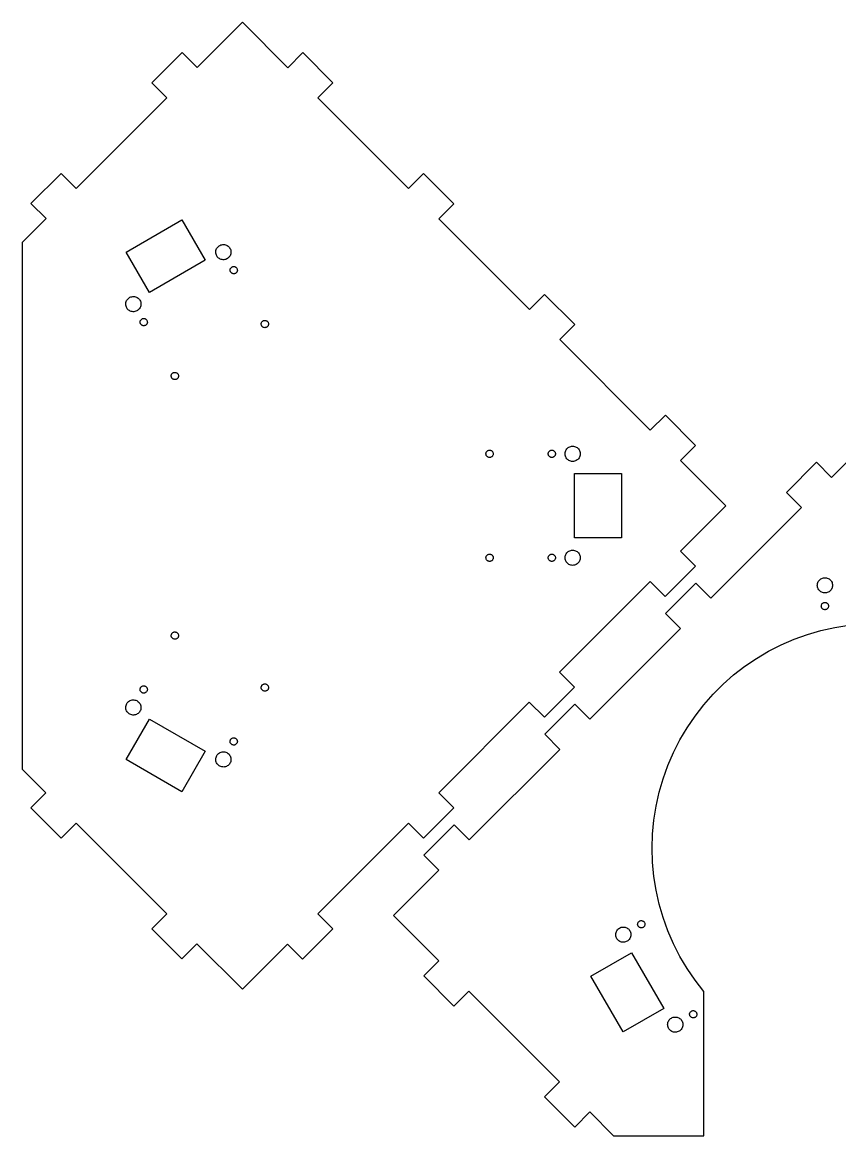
# Model space of a CAD drawing. Extents: x 0 to 997, y 13 to 1900.
# Drawn here: x 13 to 485, y 13 to 657 of the extents above; entities that cross this region are included whole.
import ezdxf

# ---------------------------------------------------------------- set-up
doc = ezdxf.new("R2010")
doc.units = 0
doc.layers.get('0').update_dxf_attribs({"linetype": 'CONTINUOUS'})

msp = doc.modelspace()

# ---------------------------------------------------------------- linework, layer by layer
for p, q in [((140, 656.575), (113.828, 630.403)), ((166.251, 630.324), (140, 656.575)), ((105.131, 639.1), (87.6564, 621.626)), ((113.828, 630.403), (105.131, 639.1)), ((174.949, 639.021), (166.251, 630.324)), ((192.423, 621.547), (174.949, 639.021)), ((87.6564, 621.626), (96.3539, 612.929)), ((183.726, 612.849), (192.423, 621.547)), ((96.3539, 612.929), (43.9307, 560.506)), ((236.149, 560.426), (183.726, 612.849)), ((35.2333, 569.203), (17.7589, 551.729)), ((43.9307, 560.506), (35.2333, 569.203)), ((244.846, 569.123), (236.149, 560.426)), ((262.321, 551.649), (244.846, 569.123)), ((17.7589, 551.729), (26.4563, 543.031)), ((253.623, 542.952), (262.321, 551.649)), ((26.4563, 543.031), (12.7208, 529.296)), ((72.7702, 523.721), (105.03, 542.346)), ((105.03, 542.346), (118.555, 518.92)), ((306.046, 490.529), (253.623, 542.952)), ((12.7208, 529.296), (12.7208, 224.674)), ((128.104, 527.95), (128.651, 528.03)), ((128.651, 528.03), (129.203, 528.042)), ((129.203, 528.042), (129.753, 527.984)), ((129.753, 527.984), (130.291, 527.858)), ((86.2952, 500.295), (72.7702, 523.721)), ((124.62, 523.554), (124.643, 524.106)), ((124.666, 523.003), (124.62, 523.554)), ((124.643, 524.106), (124.735, 524.65)), ((124.781, 522.462), (124.666, 523.003)), ((124.735, 524.65), (124.895, 525.179)), ((124.963, 521.941), (124.781, 522.462)), ((124.895, 525.179), (125.12, 525.684)), ((125.208, 521.446), (124.963, 521.941)), ((125.12, 525.684), (125.406, 526.157)), ((125.406, 526.157), (125.749, 526.59)), ((125.749, 526.59), (126.144, 526.976)), ((126.144, 526.976), (126.584, 527.311)), ((126.584, 527.311), (127.063, 527.587)), ((127.063, 527.587), (127.572, 527.801)), ((127.572, 527.801), (128.104, 527.95)), ((130.291, 527.858), (130.809, 527.665)), ((130.809, 527.665), (131.298, 527.409)), ((131.298, 527.409), (131.752, 527.094)), ((131.752, 527.094), (132.163, 526.724)), ((132.163, 526.724), (132.524, 526.306)), ((132.524, 526.306), (132.83, 525.846)), ((132.918, 521.607), (132.632, 521.135)), ((132.83, 525.846), (133.075, 525.351)), ((133.143, 522.112), (132.918, 521.607)), ((133.075, 525.351), (133.257, 524.829)), ((133.303, 522.641), (133.143, 522.112)), ((133.257, 524.829), (133.372, 524.288)), ((133.395, 523.186), (133.303, 522.641)), ((133.372, 524.288), (133.418, 523.738)), ((133.418, 523.738), (133.395, 523.186)), ((118.555, 518.92), (86.2952, 500.295)), ((125.514, 520.985), (125.208, 521.446)), ((125.875, 520.567), (125.514, 520.985)), ((126.286, 520.197), (125.875, 520.567)), ((126.74, 519.882), (126.286, 520.197)), ((127.229, 519.626), (126.74, 519.882)), ((127.747, 519.433), (127.229, 519.626)), ((128.285, 519.307), (127.747, 519.433)), ((128.835, 519.25), (128.285, 519.307)), ((129.387, 519.261), (128.835, 519.25)), ((129.934, 519.342), (129.387, 519.261)), ((130.466, 519.49), (129.934, 519.342)), ((130.975, 519.705), (130.466, 519.49)), ((131.454, 519.981), (130.975, 519.705)), ((131.894, 520.315), (131.454, 519.981)), ((132.289, 520.702), (131.894, 520.315)), ((132.632, 521.135), (132.289, 520.702)), ((133.857, 515.003), (134.085, 515.134)), ((134.085, 515.134), (134.328, 515.237)), ((134.328, 515.237), (134.582, 515.307)), ((134.582, 515.307), (134.843, 515.346)), ((134.843, 515.346), (135.107, 515.352)), ((135.107, 515.352), (135.369, 515.324)), ((135.369, 515.324), (135.626, 515.264)), ((135.626, 515.264), (135.873, 515.172)), ((135.873, 515.172), (136.107, 515.05)), ((132.919, 513.209), (132.931, 513.473)), ((132.942, 512.947), (132.919, 513.209)), ((132.931, 513.473), (132.975, 513.733)), ((132.996, 512.689), (132.942, 512.947)), ((132.975, 513.733), (133.051, 513.985)), ((133.083, 512.44), (132.996, 512.689)), ((133.051, 513.985), (133.158, 514.226)), ((133.2, 512.203), (133.083, 512.44)), ((133.158, 514.226), (133.295, 514.452)), ((133.346, 511.984), (133.2, 512.203)), ((133.295, 514.452), (133.458, 514.659)), ((133.519, 511.784), (133.346, 511.984)), ((133.458, 514.659), (133.647, 514.843)), ((133.715, 511.608), (133.519, 511.784)), ((133.647, 514.843), (133.857, 515.003)), ((133.931, 511.457), (133.715, 511.608)), ((134.165, 511.335), (133.931, 511.457)), ((134.412, 511.243), (134.165, 511.335)), ((134.669, 511.183), (134.412, 511.243)), ((134.931, 511.155), (134.669, 511.183)), ((135.195, 511.161), (134.931, 511.155)), ((135.456, 511.199), (135.195, 511.161)), ((135.71, 511.27), (135.456, 511.199)), ((135.953, 511.372), (135.71, 511.27)), ((136.181, 511.504), (135.953, 511.372)), ((136.107, 515.05), (136.323, 514.899)), ((136.391, 511.664), (136.181, 511.504)), ((136.323, 514.899), (136.519, 514.723)), ((136.58, 511.848), (136.391, 511.664)), ((136.519, 514.723), (136.692, 514.523)), ((136.743, 512.055), (136.58, 511.848)), ((136.692, 514.523), (136.838, 514.303)), ((136.88, 512.28), (136.743, 512.055)), ((136.838, 514.303), (136.955, 514.067)), ((136.987, 512.521), (136.88, 512.28)), ((136.955, 514.067), (137.042, 513.818)), ((137.064, 512.774), (136.987, 512.521)), ((137.042, 513.818), (137.096, 513.56)), ((137.107, 513.034), (137.064, 512.774)), ((137.096, 513.56), (137.119, 513.297)), ((137.119, 513.297), (137.107, 513.034)), ((73.0716, 495.634), (73.3578, 496.107)), ((73.3578, 496.107), (73.7011, 496.54)), ((73.7011, 496.54), (74.0959, 496.926)), ((74.0959, 496.926), (74.536, 497.261)), ((74.536, 497.261), (75.0145, 497.537)), ((75.0145, 497.537), (75.5239, 497.751)), ((75.5239, 497.751), (76.0561, 497.9)), ((76.0561, 497.9), (76.6027, 497.98)), ((76.6027, 497.98), (77.1552, 497.992)), ((77.1552, 497.992), (77.7047, 497.934)), ((77.7047, 497.934), (78.2426, 497.808)), ((78.2426, 497.808), (78.7605, 497.615)), ((78.7605, 497.615), (79.2502, 497.359)), ((79.2502, 497.359), (79.7039, 497.044)), ((79.7039, 497.044), (80.1146, 496.674)), ((80.1146, 496.674), (80.4756, 496.256)), ((80.4756, 496.256), (80.7814, 495.796)), ((80.7814, 495.796), (81.0271, 495.301)), ((314.744, 499.226), (306.046, 490.529)), ((332.218, 481.752), (314.744, 499.226)), ((72.5719, 493.504), (72.595, 494.056)), ((72.6181, 492.953), (72.5719, 493.504)), ((72.595, 494.056), (72.6872, 494.6)), ((72.733, 492.412), (72.6181, 492.953)), ((72.6872, 494.6), (72.8469, 495.129)), ((72.9147, 491.891), (72.733, 492.412)), ((72.8469, 495.129), (73.0716, 495.634)), ((73.1604, 491.396), (72.9147, 491.891)), ((73.4662, 490.935), (73.1604, 491.396)), ((73.8272, 490.517), (73.4662, 490.935)), ((74.2379, 490.147), (73.8272, 490.517)), ((74.6916, 489.832), (74.2379, 490.147)), ((75.1813, 489.576), (74.6916, 489.832)), ((75.6992, 489.383), (75.1813, 489.576)), ((76.2371, 489.257), (75.6992, 489.383)), ((78.4179, 489.44), (77.8857, 489.292)), ((78.9273, 489.655), (78.4179, 489.44)), ((79.4058, 489.931), (78.9273, 489.655)), ((79.8459, 490.265), (79.4058, 489.931)), ((80.2407, 490.652), (79.8459, 490.265)), ((80.584, 491.085), (80.2407, 490.652)), ((80.8702, 491.557), (80.584, 491.085)), ((81.0949, 492.062), (80.8702, 491.557)), ((81.0271, 495.301), (81.2088, 494.779)), ((81.2547, 492.591), (81.0949, 492.062)), ((81.2088, 494.779), (81.3237, 494.238)), ((81.3468, 493.136), (81.2547, 492.591)), ((81.3237, 494.238), (81.3699, 493.688)), ((81.3699, 493.688), (81.3468, 493.136)), ((76.7867, 489.2), (76.2371, 489.257)), ((77.3391, 489.211), (76.7867, 489.2)), ((77.8857, 489.292), (77.3391, 489.211)), ((80.8714, 483.159), (80.8824, 483.423)), ((80.8934, 482.897), (80.8714, 483.159)), ((80.8824, 483.423), (80.9264, 483.683)), ((80.9483, 482.639), (80.8934, 482.897)), ((80.9264, 483.683), (81.0026, 483.935)), ((81.0026, 483.935), (81.1099, 484.176)), ((81.1099, 484.176), (81.2465, 484.402)), ((81.2465, 484.402), (81.4103, 484.609)), ((81.4103, 484.609), (81.5987, 484.793)), ((81.5987, 484.793), (81.8088, 484.953)), ((81.8088, 484.953), (82.0372, 485.084)), ((82.0372, 485.084), (82.2803, 485.187)), ((82.2803, 485.187), (82.5343, 485.257)), ((82.5343, 485.257), (82.7952, 485.296)), ((82.7952, 485.296), (83.0588, 485.302)), ((83.0588, 485.302), (83.3211, 485.274)), ((83.3211, 485.274), (83.5779, 485.214)), ((83.5779, 485.214), (83.825, 485.122)), ((83.825, 485.122), (84.0588, 485)), ((84.0588, 485), (84.2753, 484.849)), ((84.2753, 484.849), (84.4713, 484.673)), ((84.4713, 484.673), (84.6436, 484.473)), ((84.6436, 484.473), (84.7896, 484.253)), ((84.7896, 484.253), (84.9068, 484.017)), ((84.9068, 484.017), (84.9935, 483.768)), ((84.9935, 483.768), (85.0484, 483.51)), ((85.0594, 482.984), (85.0154, 482.724)), ((85.0484, 483.51), (85.0704, 483.247)), ((85.0704, 483.247), (85.0594, 482.984)), ((151.051, 482.808), (151.158, 483.049)), ((151.158, 483.049), (151.295, 483.275)), ((151.295, 483.275), (151.458, 483.482)), ((151.458, 483.482), (151.647, 483.666)), ((151.647, 483.666), (151.857, 483.826)), ((151.857, 483.826), (152.085, 483.957)), ((152.085, 483.957), (152.328, 484.06)), ((152.328, 484.06), (152.582, 484.131)), ((152.582, 484.131), (152.843, 484.169)), ((152.843, 484.169), (153.107, 484.175)), ((153.107, 484.175), (153.369, 484.147)), ((153.369, 484.147), (153.626, 484.087)), ((153.626, 484.087), (153.873, 483.995)), ((153.873, 483.995), (154.107, 483.873)), ((154.107, 483.873), (154.323, 483.722)), ((154.323, 483.722), (154.519, 483.546)), ((154.519, 483.546), (154.692, 483.346)), ((154.692, 483.346), (154.838, 483.126)), ((154.838, 483.126), (154.955, 482.89)), ((81.035, 482.39), (80.9483, 482.639)), ((81.1523, 482.153), (81.035, 482.39)), ((81.2982, 481.934), (81.1523, 482.153)), ((81.4705, 481.734), (81.2982, 481.934)), ((81.6665, 481.558), (81.4705, 481.734)), ((81.883, 481.407), (81.6665, 481.558)), ((82.1168, 481.285), (81.883, 481.407)), ((82.364, 481.193), (82.1168, 481.285)), ((82.6207, 481.133), (82.364, 481.193)), ((82.883, 481.105), (82.6207, 481.133)), ((83.1466, 481.111), (82.883, 481.105)), ((83.4075, 481.149), (83.1466, 481.111)), ((83.6615, 481.22), (83.4075, 481.149)), ((83.9046, 481.322), (83.6615, 481.22)), ((84.133, 481.454), (83.9046, 481.322)), ((84.3431, 481.614), (84.133, 481.454)), ((84.5315, 481.798), (84.3431, 481.614)), ((84.6953, 482.005), (84.5315, 481.798)), ((84.8319, 482.23), (84.6953, 482.005)), ((84.9392, 482.471), (84.8319, 482.23)), ((85.0154, 482.724), (84.9392, 482.471)), ((150.919, 482.033), (150.931, 482.296)), ((150.942, 481.77), (150.919, 482.033)), ((150.931, 482.296), (150.975, 482.556)), ((150.996, 481.512), (150.942, 481.77)), ((150.975, 482.556), (151.051, 482.808)), ((151.083, 481.263), (150.996, 481.512)), ((151.2, 481.026), (151.083, 481.263)), ((151.346, 480.807), (151.2, 481.026)), ((151.519, 480.607), (151.346, 480.807)), ((151.715, 480.431), (151.519, 480.607)), ((151.931, 480.28), (151.715, 480.431)), ((152.165, 480.158), (151.931, 480.28)), ((152.412, 480.066), (152.165, 480.158)), ((152.669, 480.006), (152.412, 480.066)), ((152.931, 479.978), (152.669, 480.006)), ((153.195, 479.984), (152.931, 479.978)), ((153.456, 480.022), (153.195, 479.984)), ((153.71, 480.093), (153.456, 480.022)), ((153.953, 480.195), (153.71, 480.093)), ((154.181, 480.327), (153.953, 480.195)), ((154.391, 480.487), (154.181, 480.327)), ((154.58, 480.671), (154.391, 480.487)), ((154.743, 480.878), (154.58, 480.671)), ((154.88, 481.104), (154.743, 480.878)), ((154.987, 481.344), (154.88, 481.104)), ((154.955, 482.89), (155.042, 482.641)), ((155.064, 481.597), (154.987, 481.344)), ((155.042, 482.641), (155.096, 482.383)), ((155.107, 481.857), (155.064, 481.597)), ((155.096, 482.383), (155.119, 482.12)), ((155.119, 482.12), (155.107, 481.857)), ((323.521, 473.054), (332.218, 481.752)), ((375.944, 420.631), (323.521, 473.054)), ((98.8714, 451.983), (98.8824, 452.246)), ((98.8934, 451.72), (98.8714, 451.983)), ((98.8824, 452.246), (98.9264, 452.506)), ((98.9483, 451.462), (98.8934, 451.72)), ((98.9264, 452.506), (99.0026, 452.758)), ((99.035, 451.213), (98.9483, 451.462)), ((99.0026, 452.758), (99.1099, 452.999)), ((99.1523, 450.976), (99.035, 451.213)), ((99.1099, 452.999), (99.2465, 453.225)), ((99.2982, 450.757), (99.1523, 450.976)), ((99.2465, 453.225), (99.4103, 453.432)), ((99.4705, 450.557), (99.2982, 450.757)), ((99.4103, 453.432), (99.5987, 453.616)), ((99.5987, 453.616), (99.8088, 453.776)), ((99.8088, 453.776), (100.037, 453.907)), ((100.037, 453.907), (100.28, 454.01)), ((100.28, 454.01), (100.534, 454.081)), ((100.534, 454.081), (100.795, 454.119)), ((100.795, 454.119), (101.059, 454.125)), ((101.059, 454.125), (101.321, 454.097)), ((101.321, 454.097), (101.578, 454.037)), ((101.578, 454.037), (101.825, 453.945)), ((101.825, 453.945), (102.059, 453.823)), ((102.059, 453.823), (102.275, 453.672)), ((102.275, 453.672), (102.471, 453.496)), ((102.471, 453.496), (102.644, 453.296)), ((102.695, 450.828), (102.531, 450.621)), ((102.644, 453.296), (102.79, 453.076)), ((102.832, 451.054), (102.695, 450.828)), ((102.79, 453.076), (102.907, 452.84)), ((102.939, 451.294), (102.832, 451.054)), ((102.907, 452.84), (102.994, 452.591)), ((103.015, 451.547), (102.939, 451.294)), ((102.994, 452.591), (103.048, 452.333)), ((103.059, 451.807), (103.015, 451.547)), ((103.048, 452.333), (103.07, 452.07)), ((103.07, 452.07), (103.059, 451.807)), ((99.6665, 450.381), (99.4705, 450.557)), ((99.883, 450.23), (99.6665, 450.381)), ((100.117, 450.108), (99.883, 450.23)), ((100.364, 450.016), (100.117, 450.108)), ((100.621, 449.956), (100.364, 450.016)), ((100.883, 449.928), (100.621, 449.956)), ((101.147, 449.934), (100.883, 449.928)), ((101.408, 449.972), (101.147, 449.934)), ((101.662, 450.043), (101.408, 449.972)), ((101.905, 450.145), (101.662, 450.043)), ((102.133, 450.277), (101.905, 450.145)), ((102.343, 450.437), (102.133, 450.277)), ((102.531, 450.621), (102.343, 450.437)), ((384.641, 429.328), (375.944, 420.631)), ((402.116, 411.854), (384.641, 429.328)), ((506.985, 419.59), (480.813, 393.418)), ((280.899, 407.167), (280.932, 407.428)), ((280.899, 406.903), (280.899, 407.167)), ((280.932, 406.641), (280.899, 406.903)), ((280.932, 407.428), (280.998, 407.684)), ((280.998, 406.386), (280.932, 406.641)), ((280.998, 407.684), (281.095, 407.929)), ((281.095, 406.141), (280.998, 406.386)), ((281.095, 407.929), (281.222, 408.16)), ((281.222, 405.91), (281.095, 406.141)), ((281.222, 408.16), (281.377, 408.373)), ((281.377, 405.696), (281.222, 405.91)), ((281.377, 408.373), (281.557, 408.566)), ((281.557, 405.504), (281.377, 405.696)), ((281.557, 408.566), (281.761, 408.734)), ((281.761, 408.734), (281.983, 408.875)), ((281.983, 408.875), (282.222, 408.987)), ((282.222, 408.987), (282.473, 409.069)), ((282.473, 409.069), (282.732, 409.118)), ((282.732, 409.118), (282.995, 409.135)), ((282.995, 409.135), (283.258, 409.118)), ((283.258, 409.118), (283.517, 409.069)), ((283.517, 409.069), (283.768, 408.987)), ((283.768, 408.987), (284.007, 408.875)), ((284.007, 408.875), (284.229, 408.734)), ((284.229, 408.734), (284.433, 408.566)), ((284.433, 408.566), (284.613, 408.373)), ((284.613, 405.696), (284.433, 405.504)), ((284.613, 408.373), (284.768, 408.16)), ((284.768, 405.91), (284.613, 405.696)), ((284.768, 408.16), (284.895, 407.929)), ((284.895, 406.141), (284.768, 405.91)), ((284.895, 407.929), (284.992, 407.684)), ((284.992, 406.386), (284.895, 406.141)), ((284.992, 407.684), (285.058, 407.428)), ((285.058, 406.641), (284.992, 406.386)), ((285.058, 407.428), (285.091, 407.167)), ((285.091, 406.903), (285.058, 406.641)), ((285.091, 407.167), (285.091, 406.903)), ((316.899, 407.167), (316.932, 407.428)), ((316.899, 406.903), (316.899, 407.167)), ((316.932, 406.641), (316.899, 406.903)), ((316.932, 407.428), (316.998, 407.684)), ((316.998, 406.386), (316.932, 406.641)), ((316.998, 407.684), (317.095, 407.929)), ((317.095, 406.141), (316.998, 406.386)), ((317.095, 407.929), (317.222, 408.16)), ((317.222, 405.91), (317.095, 406.141)), ((317.222, 408.16), (317.377, 408.373)), ((317.377, 405.696), (317.222, 405.91)), ((317.377, 408.373), (317.557, 408.566)), ((317.557, 405.504), (317.377, 405.696)), ((317.557, 408.566), (317.761, 408.734)), ((317.761, 408.734), (317.983, 408.875)), ((317.983, 408.875), (318.222, 408.987)), ((318.222, 408.987), (318.473, 409.069)), ((318.473, 409.069), (318.732, 409.118)), ((318.732, 409.118), (318.995, 409.135)), ((318.995, 409.135), (319.258, 409.118)), ((319.258, 409.118), (319.517, 409.069)), ((319.517, 409.069), (319.768, 408.987)), ((319.768, 408.987), (320.007, 408.875)), ((320.007, 408.875), (320.229, 408.734)), ((320.229, 408.734), (320.432, 408.566)), ((320.432, 408.566), (320.613, 408.373)), ((320.613, 405.696), (320.432, 405.504)), ((320.613, 408.373), (320.768, 408.16)), ((320.768, 405.91), (320.613, 405.696)), ((320.768, 408.16), (320.895, 407.929)), ((320.895, 406.141), (320.768, 405.91)), ((320.895, 407.929), (320.992, 407.684)), ((320.992, 406.386), (320.895, 406.141)), ((320.992, 407.684), (321.058, 407.428)), ((321.058, 406.641), (320.992, 406.386)), ((321.058, 407.428), (321.091, 407.167)), ((321.091, 406.903), (321.058, 406.641)), ((321.091, 407.167), (321.091, 406.903)), ((326.604, 407.311), (326.673, 407.859)), ((326.604, 406.759), (326.604, 407.311)), ((326.673, 406.21), (326.604, 406.759)), ((326.673, 407.859), (326.81, 408.395)), ((326.81, 405.675), (326.673, 406.21)), ((326.81, 408.395), (327.014, 408.908)), ((327.014, 405.161), (326.81, 405.675)), ((327.014, 408.908), (327.28, 409.392)), ((327.28, 409.392), (327.605, 409.839)), ((327.605, 409.839), (327.983, 410.242)), ((327.983, 410.242), (328.409, 410.594)), ((328.409, 410.594), (328.875, 410.891)), ((328.875, 410.891), (329.375, 411.126)), ((329.375, 411.126), (329.901, 411.297)), ((329.901, 411.297), (330.443, 411.4)), ((330.443, 411.4), (330.995, 411.435)), ((330.995, 411.435), (331.546, 411.4)), ((331.546, 411.4), (332.089, 411.297)), ((332.089, 411.297), (332.615, 411.126)), ((332.615, 411.126), (333.115, 410.891)), ((333.115, 410.891), (333.581, 410.594)), ((333.581, 410.594), (334.007, 410.242)), ((334.007, 410.242), (334.385, 409.839)), ((334.385, 409.839), (334.71, 409.392)), ((334.71, 409.392), (334.976, 408.908)), ((334.976, 408.908), (335.18, 408.395)), ((335.18, 405.675), (334.976, 405.161)), ((335.18, 408.395), (335.317, 407.859)), ((335.317, 406.21), (335.18, 405.675)), ((335.317, 407.859), (335.386, 407.311)), ((335.386, 406.759), (335.317, 406.21)), ((335.386, 407.311), (335.386, 406.759)), ((393.418, 403.157), (402.116, 411.854)), ((281.761, 405.336), (281.557, 405.504)), ((281.983, 405.195), (281.761, 405.336)), ((282.222, 405.082), (281.983, 405.195)), ((282.473, 405.001), (282.222, 405.082)), ((282.732, 404.951), (282.473, 405.001)), ((282.995, 404.935), (282.732, 404.951)), ((283.258, 404.951), (282.995, 404.935)), ((283.517, 405.001), (283.258, 404.951)), ((283.768, 405.082), (283.517, 405.001)), ((284.007, 405.195), (283.768, 405.082)), ((284.229, 405.336), (284.007, 405.195)), ((284.433, 405.504), (284.229, 405.336)), ((317.761, 405.336), (317.557, 405.504)), ((317.983, 405.195), (317.761, 405.336)), ((318.222, 405.082), (317.983, 405.195)), ((318.473, 405.001), (318.222, 405.082)), ((318.732, 404.951), (318.473, 405.001)), ((318.995, 404.935), (318.732, 404.951)), ((319.258, 404.951), (318.995, 404.935)), ((319.517, 405.001), (319.258, 404.951)), ((319.768, 405.082), (319.517, 405.001)), ((320.007, 405.195), (319.768, 405.082)), ((320.229, 405.336), (320.007, 405.195)), ((320.432, 405.504), (320.229, 405.336)), ((327.28, 404.677), (327.014, 405.161)), ((327.605, 404.23), (327.28, 404.677)), ((327.983, 403.827), (327.605, 404.23)), ((328.409, 403.475), (327.983, 403.827)), ((328.875, 403.179), (328.409, 403.475)), ((329.375, 402.944), (328.875, 403.179)), ((329.901, 402.773), (329.375, 402.944)), ((330.443, 402.67), (329.901, 402.773)), ((330.995, 402.635), (330.443, 402.67)), ((331.546, 402.67), (330.995, 402.635)), ((332.089, 402.773), (331.546, 402.67)), ((332.615, 402.944), (332.089, 402.773)), ((333.115, 403.179), (332.615, 402.944)), ((333.581, 403.475), (333.115, 403.179)), ((334.007, 403.827), (333.581, 403.475)), ((334.385, 404.23), (334.007, 403.827)), ((334.71, 404.677), (334.385, 404.23)), ((334.976, 405.161), (334.71, 404.677)), ((419.59, 376.985), (393.418, 403.157)), ((472.116, 402.116), (454.641, 384.641)), ((480.813, 393.418), (472.116, 402.116)), ((332.135, 358.36), (332.135, 395.61)), ((332.135, 395.61), (359.185, 395.61)), ((359.185, 395.61), (359.185, 358.36)), ((454.641, 384.641), (463.339, 375.944)), ((393.339, 350.734), (419.59, 376.985)), ((463.339, 375.944), (410.916, 323.521)), ((359.185, 358.36), (332.135, 358.36)), ((280.998, 347.584), (281.095, 347.829)), ((281.095, 347.829), (281.222, 348.06)), ((281.222, 348.06), (281.377, 348.273)), ((281.377, 348.273), (281.557, 348.466)), ((281.557, 348.466), (281.761, 348.634)), ((281.761, 348.634), (281.983, 348.775)), ((281.983, 348.775), (282.222, 348.887)), ((282.222, 348.887), (282.473, 348.969)), ((282.473, 348.969), (282.732, 349.018)), ((282.732, 349.018), (282.995, 349.035)), ((282.995, 349.035), (283.258, 349.018)), ((283.258, 349.018), (283.517, 348.969)), ((283.517, 348.969), (283.768, 348.887)), ((283.768, 348.887), (284.007, 348.775)), ((284.007, 348.775), (284.229, 348.634)), ((284.229, 348.634), (284.433, 348.466)), ((284.433, 348.466), (284.613, 348.273)), ((284.613, 348.273), (284.768, 348.06)), ((284.768, 348.06), (284.895, 347.829)), ((284.895, 347.829), (284.992, 347.584)), ((316.998, 347.584), (317.095, 347.829)), ((317.095, 347.829), (317.222, 348.06)), ((317.222, 348.06), (317.377, 348.273)), ((317.377, 348.273), (317.557, 348.466)), ((317.557, 348.466), (317.761, 348.634)), ((317.761, 348.634), (317.983, 348.775)), ((317.983, 348.775), (318.222, 348.887)), ((318.222, 348.887), (318.473, 348.969)), ((318.473, 348.969), (318.732, 349.018)), ((318.732, 349.018), (318.995, 349.035)), ((318.995, 349.035), (319.258, 349.018)), ((319.258, 349.018), (319.517, 348.969)), ((319.517, 348.969), (319.768, 348.887)), ((319.768, 348.887), (320.007, 348.775)), ((320.007, 348.775), (320.229, 348.634)), ((320.229, 348.634), (320.432, 348.466)), ((320.432, 348.466), (320.613, 348.273)), ((320.613, 348.273), (320.768, 348.06)), ((320.768, 348.06), (320.895, 347.829)), ((320.895, 347.829), (320.992, 347.584)), ((326.604, 347.211), (326.673, 347.759)), ((326.673, 347.759), (326.81, 348.295)), ((326.81, 348.295), (327.014, 348.808)), ((327.014, 348.808), (327.28, 349.292)), ((327.28, 349.292), (327.605, 349.74)), ((327.605, 349.74), (327.983, 350.142)), ((327.983, 350.142), (328.409, 350.495)), ((328.409, 350.495), (328.875, 350.791)), ((328.875, 350.791), (329.375, 351.026)), ((329.375, 351.026), (329.901, 351.197)), ((329.901, 351.197), (330.443, 351.3)), ((330.443, 351.3), (330.995, 351.335)), ((330.995, 351.335), (331.546, 351.3)), ((331.546, 351.3), (332.089, 351.197)), ((332.089, 351.197), (332.615, 351.026)), ((332.615, 351.026), (333.115, 350.791)), ((333.115, 350.791), (333.581, 350.495)), ((333.581, 350.495), (334.007, 350.142)), ((334.007, 350.142), (334.385, 349.74)), ((334.385, 349.74), (334.71, 349.292)), ((334.71, 349.292), (334.976, 348.808)), ((334.976, 348.808), (335.18, 348.295)), ((335.18, 348.295), (335.317, 347.759)), ((335.317, 347.759), (335.386, 347.211)), ((402.036, 342.036), (393.339, 350.734)), ((280.899, 347.067), (280.932, 347.328)), ((280.899, 346.803), (280.899, 347.067)), ((280.932, 346.541), (280.899, 346.803)), ((280.932, 347.328), (280.998, 347.584)), ((280.998, 346.286), (280.932, 346.541)), ((281.095, 346.041), (280.998, 346.286)), ((281.222, 345.81), (281.095, 346.041)), ((281.377, 345.596), (281.222, 345.81)), ((281.557, 345.404), (281.377, 345.596)), ((281.761, 345.236), (281.557, 345.404)), ((281.983, 345.095), (281.761, 345.236)), ((282.222, 344.982), (281.983, 345.095)), ((282.473, 344.901), (282.222, 344.982)), ((282.732, 344.851), (282.473, 344.901)), ((282.995, 344.835), (282.732, 344.851)), ((283.258, 344.851), (282.995, 344.835)), ((283.517, 344.901), (283.258, 344.851)), ((283.768, 344.982), (283.517, 344.901)), ((284.007, 345.095), (283.768, 344.982)), ((284.229, 345.236), (284.007, 345.095)), ((284.433, 345.404), (284.229, 345.236)), ((284.613, 345.596), (284.433, 345.404)), ((284.768, 345.81), (284.613, 345.596)), ((284.895, 346.041), (284.768, 345.81)), ((284.992, 346.286), (284.895, 346.041)), ((284.992, 347.584), (285.058, 347.328)), ((285.058, 346.541), (284.992, 346.286)), ((285.058, 347.328), (285.091, 347.067)), ((285.091, 346.803), (285.058, 346.541)), ((285.091, 347.067), (285.091, 346.803)), ((316.899, 347.067), (316.932, 347.328)), ((316.899, 346.803), (316.899, 347.067)), ((316.932, 346.541), (316.899, 346.803)), ((316.932, 347.328), (316.998, 347.584)), ((316.998, 346.286), (316.932, 346.541)), ((317.095, 346.041), (316.998, 346.286)), ((317.222, 345.81), (317.095, 346.041)), ((317.377, 345.596), (317.222, 345.81)), ((317.557, 345.404), (317.377, 345.596)), ((317.761, 345.236), (317.557, 345.404)), ((317.983, 345.095), (317.761, 345.236)), ((318.222, 344.982), (317.983, 345.095)), ((318.473, 344.901), (318.222, 344.982)), ((318.732, 344.851), (318.473, 344.901)), ((318.995, 344.835), (318.732, 344.851)), ((319.258, 344.851), (318.995, 344.835)), ((319.517, 344.901), (319.258, 344.851)), ((319.768, 344.982), (319.517, 344.901)), ((320.007, 345.095), (319.768, 344.982)), ((320.229, 345.236), (320.007, 345.095)), ((320.432, 345.404), (320.229, 345.236)), ((320.613, 345.596), (320.432, 345.404)), ((320.768, 345.81), (320.613, 345.596)), ((320.895, 346.041), (320.768, 345.81)), ((320.992, 346.286), (320.895, 346.041)), ((320.992, 347.584), (321.058, 347.328)), ((321.058, 346.541), (320.992, 346.286)), ((321.058, 347.328), (321.091, 347.067)), ((321.091, 346.803), (321.058, 346.541)), ((321.091, 347.067), (321.091, 346.803)), ((326.604, 346.659), (326.604, 347.211)), ((326.673, 346.11), (326.604, 346.659)), ((326.81, 345.575), (326.673, 346.11)), ((327.014, 345.061), (326.81, 345.575)), ((327.28, 344.577), (327.014, 345.061)), ((327.605, 344.13), (327.28, 344.577)), ((327.983, 343.727), (327.605, 344.13)), ((328.409, 343.375), (327.983, 343.727)), ((328.875, 343.079), (328.409, 343.375)), ((329.375, 342.844), (328.875, 343.079)), ((329.901, 342.673), (329.375, 342.844)), ((330.443, 342.57), (329.901, 342.673)), ((330.995, 342.535), (330.443, 342.57)), ((331.546, 342.57), (330.995, 342.535)), ((332.089, 342.673), (331.546, 342.57)), ((332.615, 342.844), (332.089, 342.673)), ((333.115, 343.079), (332.615, 342.844)), ((333.581, 343.375), (333.115, 343.079)), ((334.007, 343.727), (333.581, 343.375)), ((334.385, 344.13), (334.007, 343.727)), ((334.71, 344.577), (334.385, 344.13)), ((334.976, 345.061), (334.71, 344.577)), ((335.18, 345.575), (334.976, 345.061)), ((335.317, 346.11), (335.18, 345.575)), ((335.386, 346.659), (335.317, 346.11)), ((335.386, 347.211), (335.386, 346.659)), ((384.562, 324.562), (402.036, 342.036)), ((474.577, 334.71), (475.061, 334.976)), ((475.061, 334.976), (475.575, 335.18)), ((475.575, 335.18), (476.11, 335.317)), ((476.11, 335.317), (476.659, 335.386)), ((476.659, 335.386), (477.211, 335.386)), ((477.211, 335.386), (477.759, 335.317)), ((477.759, 335.317), (478.295, 335.18)), ((478.295, 335.18), (478.808, 334.976)), ((478.808, 334.976), (479.292, 334.71)), ((323.441, 280.836), (375.864, 333.259)), ((375.864, 333.259), (384.562, 324.562)), ((402.218, 332.218), (384.744, 314.744)), ((410.916, 323.521), (402.218, 332.218)), ((472.535, 330.995), (472.57, 331.546)), ((472.57, 330.443), (472.535, 330.995)), ((472.57, 331.546), (472.673, 332.089)), ((472.673, 329.901), (472.57, 330.443)), ((472.673, 332.089), (472.844, 332.615)), ((472.844, 329.375), (472.673, 329.901)), ((472.844, 332.615), (473.079, 333.115)), ((473.079, 328.875), (472.844, 329.375)), ((473.079, 333.115), (473.375, 333.581)), ((473.375, 328.409), (473.079, 328.875)), ((473.375, 333.581), (473.727, 334.007)), ((473.727, 327.983), (473.375, 328.409)), ((473.727, 334.007), (474.13, 334.385)), ((474.13, 334.385), (474.577, 334.71)), ((479.292, 334.71), (479.74, 334.385)), ((479.74, 334.385), (480.142, 334.007)), ((480.142, 334.007), (480.495, 333.581)), ((480.495, 328.409), (480.142, 327.983)), ((480.495, 333.581), (480.791, 333.115)), ((480.791, 328.875), (480.495, 328.409)), ((480.791, 333.115), (481.026, 332.615)), ((481.026, 329.375), (480.791, 328.875)), ((481.026, 332.615), (481.197, 332.089)), ((481.197, 329.901), (481.026, 329.375)), ((481.197, 332.089), (481.3, 331.546)), ((481.3, 330.443), (481.197, 329.901)), ((481.3, 331.546), (481.335, 330.995)), ((481.335, 330.995), (481.3, 330.443)), ((474.13, 327.605), (473.727, 327.983)), ((474.577, 327.28), (474.13, 327.605)), ((475.061, 327.014), (474.577, 327.28)), ((475.575, 326.81), (475.061, 327.014)), ((476.11, 326.673), (475.575, 326.81)), ((476.659, 326.604), (476.11, 326.673)), ((477.211, 326.604), (476.659, 326.604)), ((477.759, 326.673), (477.211, 326.604)), ((478.295, 326.81), (477.759, 326.673)), ((478.808, 327.014), (478.295, 326.81)), ((479.292, 327.28), (478.808, 327.014)), ((479.74, 327.605), (479.292, 327.28)), ((480.142, 327.983), (479.74, 327.605)), ((474.835, 318.995), (474.851, 319.258)), ((474.851, 318.732), (474.835, 318.995)), ((474.851, 319.258), (474.901, 319.517)), ((474.901, 318.473), (474.851, 318.732)), ((474.901, 319.517), (474.982, 319.768)), ((474.982, 318.222), (474.901, 318.473)), ((474.982, 319.768), (475.095, 320.007)), ((475.095, 317.983), (474.982, 318.222)), ((475.095, 320.007), (475.236, 320.229)), ((475.236, 317.761), (475.095, 317.983)), ((475.236, 320.229), (475.404, 320.432)), ((475.404, 317.557), (475.236, 317.761)), ((475.404, 320.432), (475.596, 320.613)), ((475.596, 317.377), (475.404, 317.557)), ((475.596, 320.613), (475.81, 320.768)), ((475.81, 317.222), (475.596, 317.377)), ((475.81, 320.768), (476.041, 320.895)), ((476.041, 317.095), (475.81, 317.222)), ((476.041, 320.895), (476.286, 320.992)), ((476.286, 316.998), (476.041, 317.095)), ((476.286, 320.992), (476.541, 321.058)), ((476.541, 316.932), (476.286, 316.998)), ((476.541, 321.058), (476.803, 321.091)), ((476.803, 316.899), (476.541, 316.932)), ((476.803, 321.091), (477.067, 321.091)), ((477.067, 316.899), (476.803, 316.899)), ((477.067, 321.091), (477.328, 321.058)), ((477.328, 316.932), (477.067, 316.899)), ((477.328, 321.058), (477.584, 320.992)), ((477.584, 316.998), (477.328, 316.932)), ((477.584, 320.992), (477.829, 320.895)), ((477.829, 317.095), (477.584, 316.998)), ((477.829, 320.895), (478.06, 320.768)), ((478.06, 317.222), (477.829, 317.095)), ((478.06, 320.768), (478.273, 320.613)), ((478.273, 317.377), (478.06, 317.222)), ((478.273, 320.613), (478.466, 320.432)), ((478.466, 317.557), (478.273, 317.377)), ((478.466, 320.432), (478.634, 320.229)), ((478.634, 317.761), (478.466, 317.557)), ((478.634, 320.229), (478.775, 320.007)), ((478.775, 317.983), (478.634, 317.761)), ((478.775, 320.007), (478.887, 319.768)), ((478.887, 318.222), (478.775, 317.983)), ((478.887, 319.768), (478.969, 319.517)), ((478.969, 318.473), (478.887, 318.222)), ((478.969, 319.517), (479.018, 319.258)), ((479.018, 318.732), (478.969, 318.473)), ((479.018, 319.258), (479.035, 318.995)), ((479.035, 318.995), (479.018, 318.732)), ((384.744, 314.744), (393.441, 306.046)), ((98.9483, 302.508), (99.035, 302.757)), ((99.035, 302.757), (99.1523, 302.993)), ((99.1523, 302.993), (99.2982, 303.213)), ((99.2982, 303.213), (99.4705, 303.412)), ((99.4705, 303.412), (99.6665, 303.589)), ((99.6665, 303.589), (99.883, 303.739)), ((99.883, 303.739), (100.117, 303.862)), ((100.117, 303.862), (100.364, 303.954)), ((100.364, 303.954), (100.621, 304.014)), ((100.621, 304.014), (100.883, 304.041)), ((100.883, 304.041), (101.147, 304.036)), ((101.147, 304.036), (101.408, 303.997)), ((101.408, 303.997), (101.662, 303.926)), ((101.662, 303.926), (101.905, 303.824)), ((101.905, 303.824), (102.133, 303.692)), ((102.133, 303.692), (102.343, 303.533)), ((102.343, 303.533), (102.531, 303.348)), ((102.531, 303.348), (102.695, 303.142)), ((102.695, 303.142), (102.832, 302.916)), ((102.832, 302.916), (102.939, 302.675)), ((102.939, 302.675), (103.015, 302.423)), ((393.441, 306.046), (341.018, 253.623)), ((459.129, 299.866), (466.813, 302.632)), ((466.813, 302.632), (474.655, 304.911)), ((474.655, 304.911), (482.625, 306.692)), ((482.625, 306.692), (490.692, 307.97)), ((98.8714, 301.987), (98.8934, 302.25)), ((98.8824, 301.724), (98.8714, 301.987)), ((98.9264, 301.464), (98.8824, 301.724)), ((98.8934, 302.25), (98.9483, 302.508)), ((99.0026, 301.211), (98.9264, 301.464)), ((99.1099, 300.97), (99.0026, 301.211)), ((99.2465, 300.745), (99.1099, 300.97)), ((99.4103, 300.538), (99.2465, 300.745)), ((99.5987, 300.354), (99.4103, 300.538)), ((99.8088, 300.194), (99.5987, 300.354)), ((100.037, 300.062), (99.8088, 300.194)), ((100.28, 299.96), (100.037, 300.062)), ((100.534, 299.889), (100.28, 299.96)), ((100.795, 299.851), (100.534, 299.889)), ((101.059, 299.845), (100.795, 299.851)), ((101.321, 299.873), (101.059, 299.845)), ((101.578, 299.933), (101.321, 299.873)), ((101.825, 300.025), (101.578, 299.933)), ((102.059, 300.147), (101.825, 300.025)), ((102.275, 300.297), (102.059, 300.147)), ((102.471, 300.474), (102.275, 300.297)), ((102.644, 300.674), (102.471, 300.474)), ((102.79, 300.893), (102.644, 300.674)), ((102.907, 301.129), (102.79, 300.893)), ((102.994, 301.378), (102.907, 301.129)), ((103.048, 301.636), (102.994, 301.378)), ((103.015, 302.423), (103.059, 302.163)), ((103.07, 301.899), (103.048, 301.636)), ((103.059, 302.163), (103.07, 301.899)), ((444.357, 292.915), (451.634, 296.622)), ((451.634, 296.622), (459.129, 299.866)), ((437.327, 288.758), (444.357, 292.915)), ((424.12, 279.162), (430.573, 284.167)), ((430.573, 284.167), (437.327, 288.758)), ((332.139, 272.139), (323.441, 280.836)), ((417.994, 273.761), (424.12, 279.162)), ((80.8714, 270.81), (80.8934, 271.073)), ((80.8824, 270.547), (80.8714, 270.81)), ((80.9264, 270.287), (80.8824, 270.547)), ((80.8934, 271.073), (80.9483, 271.331)), ((80.9483, 271.331), (81.035, 271.58)), ((81.035, 271.58), (81.1523, 271.816)), ((81.1523, 271.816), (81.2982, 272.036)), ((81.2982, 272.036), (81.4705, 272.236)), ((81.4705, 272.236), (81.6665, 272.412)), ((81.6665, 272.412), (81.883, 272.563)), ((81.883, 272.563), (82.1168, 272.685)), ((82.1168, 272.685), (82.364, 272.777)), ((82.364, 272.777), (82.6207, 272.837)), ((82.6207, 272.837), (82.883, 272.864)), ((82.883, 272.864), (83.1466, 272.859)), ((83.1466, 272.859), (83.4075, 272.82)), ((83.4075, 272.82), (83.6615, 272.749)), ((83.6615, 272.749), (83.9046, 272.647)), ((83.9046, 272.647), (84.133, 272.515)), ((84.133, 272.515), (84.3431, 272.356)), ((84.3431, 272.356), (84.5315, 272.171)), ((84.5315, 272.171), (84.6953, 271.965)), ((84.6953, 271.965), (84.8319, 271.739)), ((84.8319, 271.739), (84.9392, 271.498)), ((84.9392, 271.498), (85.0154, 271.246)), ((85.0484, 270.46), (84.9935, 270.202)), ((85.0154, 271.246), (85.0594, 270.986)), ((85.0704, 270.722), (85.0484, 270.46)), ((85.0594, 270.986), (85.0704, 270.722)), ((150.919, 271.937), (150.942, 272.2)), ((150.931, 271.674), (150.919, 271.937)), ((150.975, 271.414), (150.931, 271.674)), ((150.942, 272.2), (150.996, 272.458)), ((151.051, 271.161), (150.975, 271.414)), ((150.996, 272.458), (151.083, 272.707)), ((151.158, 270.92), (151.051, 271.161)), ((151.083, 272.707), (151.2, 272.943)), ((151.295, 270.695), (151.158, 270.92)), ((151.2, 272.943), (151.346, 273.163)), ((151.458, 270.488), (151.295, 270.695)), ((151.346, 273.163), (151.519, 273.363)), ((151.647, 270.304), (151.458, 270.488)), ((151.519, 273.363), (151.715, 273.539)), ((151.715, 273.539), (151.931, 273.689)), ((151.931, 273.689), (152.165, 273.812)), ((152.165, 273.812), (152.412, 273.904)), ((152.412, 273.904), (152.669, 273.964)), ((152.669, 273.964), (152.931, 273.991)), ((152.931, 273.991), (153.195, 273.986)), ((153.195, 273.986), (153.456, 273.947)), ((153.456, 273.947), (153.71, 273.876)), ((153.71, 273.876), (153.953, 273.774)), ((153.953, 273.774), (154.181, 273.642)), ((154.181, 273.642), (154.391, 273.483)), ((154.519, 270.424), (154.323, 270.247)), ((154.391, 273.483), (154.58, 273.298)), ((154.692, 270.624), (154.519, 270.424)), ((154.58, 273.298), (154.743, 273.092)), ((154.838, 270.843), (154.692, 270.624)), ((154.743, 273.092), (154.88, 272.866)), ((154.955, 271.079), (154.838, 270.843)), ((154.88, 272.866), (154.987, 272.625)), ((155.042, 271.328), (154.955, 271.079)), ((154.987, 272.625), (155.064, 272.373)), ((155.096, 271.586), (155.042, 271.328)), ((155.064, 272.373), (155.107, 272.113)), ((155.119, 271.849), (155.096, 271.586)), ((155.107, 272.113), (155.119, 271.849)), ((314.664, 254.664), (332.139, 272.139)), ((412.219, 267.986), (417.994, 273.761)), ((74.2379, 263.822), (74.6916, 264.138)), ((74.6916, 264.138), (75.1813, 264.394)), ((75.1813, 264.394), (75.6992, 264.586)), ((75.6992, 264.586), (76.2371, 264.712)), ((76.2371, 264.712), (76.7867, 264.77)), ((76.7867, 264.77), (77.3391, 264.759)), ((77.3391, 264.759), (77.8857, 264.678)), ((77.8857, 264.678), (78.4179, 264.529)), ((78.4179, 264.529), (78.9273, 264.315)), ((78.9273, 264.315), (79.4058, 264.039)), ((79.4058, 264.039), (79.8459, 263.705)), ((81.0026, 270.034), (80.9264, 270.287)), ((81.1099, 269.793), (81.0026, 270.034)), ((81.2465, 269.568), (81.1099, 269.793)), ((81.4103, 269.361), (81.2465, 269.568)), ((81.5987, 269.177), (81.4103, 269.361)), ((81.8088, 269.017), (81.5987, 269.177)), ((82.0372, 268.885), (81.8088, 269.017)), ((82.2803, 268.783), (82.0372, 268.885)), ((82.5343, 268.712), (82.2803, 268.783)), ((82.7952, 268.674), (82.5343, 268.712)), ((83.0588, 268.668), (82.7952, 268.674)), ((83.3211, 268.696), (83.0588, 268.668)), ((83.5779, 268.756), (83.3211, 268.696)), ((83.825, 268.848), (83.5779, 268.756)), ((84.0588, 268.97), (83.825, 268.848)), ((84.2753, 269.121), (84.0588, 268.97)), ((84.4713, 269.297), (84.2753, 269.121)), ((84.6436, 269.497), (84.4713, 269.297)), ((84.7896, 269.716), (84.6436, 269.497)), ((84.9068, 269.953), (84.7896, 269.716)), ((84.9935, 270.202), (84.9068, 269.953)), ((151.857, 270.144), (151.647, 270.304)), ((152.085, 270.012), (151.857, 270.144)), ((152.328, 269.91), (152.085, 270.012)), ((152.582, 269.839), (152.328, 269.91)), ((152.843, 269.801), (152.582, 269.839)), ((153.107, 269.795), (152.843, 269.801)), ((153.369, 269.823), (153.107, 269.795)), ((153.626, 269.883), (153.369, 269.823)), ((153.873, 269.975), (153.626, 269.883)), ((154.107, 270.097), (153.873, 269.975)), ((154.323, 270.247), (154.107, 270.097)), ((406.818, 261.86), (412.219, 267.986)), ((72.5719, 260.466), (72.6181, 261.017)), ((72.595, 259.914), (72.5719, 260.466)), ((72.6872, 259.369), (72.595, 259.914)), ((72.6181, 261.017), (72.733, 261.557)), ((72.8469, 258.84), (72.6872, 259.369)), ((72.733, 261.557), (72.9147, 262.079)), ((73.0716, 258.335), (72.8469, 258.84)), ((72.9147, 262.079), (73.1604, 262.574)), ((73.3578, 257.863), (73.0716, 258.335)), ((73.1604, 262.574), (73.4662, 263.034)), ((73.7011, 257.43), (73.3578, 257.863)), ((73.4662, 263.034), (73.8272, 263.453)), ((73.8272, 263.453), (74.2379, 263.822)), ((79.8459, 263.705), (80.2407, 263.318)), ((80.4756, 257.714), (80.1146, 257.295)), ((80.2407, 263.318), (80.584, 262.885)), ((80.7814, 258.174), (80.4756, 257.714)), ((80.584, 262.885), (80.8702, 262.413)), ((81.0271, 258.669), (80.7814, 258.174)), ((80.8702, 262.413), (81.0949, 261.908)), ((81.2088, 259.191), (81.0271, 258.669)), ((81.0949, 261.908), (81.2547, 261.379)), ((81.3237, 259.731), (81.2088, 259.191)), ((81.2547, 261.379), (81.3468, 260.834)), ((81.3699, 260.282), (81.3237, 259.731)), ((81.3468, 260.834), (81.3699, 260.282)), ((253.544, 210.939), (305.967, 263.362)), ((305.967, 263.362), (314.664, 254.664)), ((332.321, 262.321), (314.846, 244.846)), ((341.018, 253.623), (332.321, 262.321)), ((401.813, 255.407), (406.818, 261.86)), ((72.7702, 230.248), (86.2952, 253.674)), ((74.0959, 257.043), (73.7011, 257.43)), ((74.536, 256.709), (74.0959, 257.043)), ((75.0145, 256.433), (74.536, 256.709)), ((75.5239, 256.219), (75.0145, 256.433)), ((76.0561, 256.07), (75.5239, 256.219)), ((76.6027, 255.989), (76.0561, 256.07)), ((77.1552, 255.978), (76.6027, 255.989)), ((77.7047, 256.036), (77.1552, 255.978)), ((78.2426, 256.162), (77.7047, 256.036)), ((78.7605, 256.354), (78.2426, 256.162)), ((79.2502, 256.61), (78.7605, 256.354)), ((79.7039, 256.926), (79.2502, 256.61)), ((80.1146, 257.295), (79.7039, 256.926)), ((86.2952, 253.674), (118.555, 235.049)), ((397.222, 248.652), (401.813, 255.407)), ((314.846, 244.846), (323.544, 236.149)), ((393.065, 241.623), (397.222, 248.652)), ((132.919, 240.76), (132.942, 241.023)), ((132.931, 240.497), (132.919, 240.76)), ((132.975, 240.237), (132.931, 240.497)), ((132.942, 241.023), (132.996, 241.281)), ((133.051, 239.984), (132.975, 240.237)), ((132.996, 241.281), (133.083, 241.53)), ((133.158, 239.743), (133.051, 239.984)), ((133.083, 241.53), (133.2, 241.766)), ((133.295, 239.518), (133.158, 239.743)), ((133.2, 241.766), (133.346, 241.986)), ((133.458, 239.311), (133.295, 239.518)), ((133.346, 241.986), (133.519, 242.186)), ((133.647, 239.127), (133.458, 239.311)), ((133.519, 242.186), (133.715, 242.362)), ((133.857, 238.967), (133.647, 239.127)), ((133.715, 242.362), (133.931, 242.513)), ((134.085, 238.835), (133.857, 238.967)), ((133.931, 242.513), (134.165, 242.635)), ((134.328, 238.733), (134.085, 238.835)), ((134.165, 242.635), (134.412, 242.727)), ((134.582, 238.662), (134.328, 238.733)), ((134.412, 242.727), (134.669, 242.787)), ((134.843, 238.624), (134.582, 238.662)), ((134.669, 242.787), (134.931, 242.814)), ((135.107, 238.618), (134.843, 238.624)), ((134.931, 242.814), (135.195, 242.809)), ((135.369, 238.646), (135.107, 238.618)), ((135.195, 242.809), (135.456, 242.77)), ((135.626, 238.706), (135.369, 238.646)), ((135.456, 242.77), (135.71, 242.699)), ((135.873, 238.798), (135.626, 238.706)), ((135.71, 242.699), (135.953, 242.597)), ((136.107, 238.92), (135.873, 238.798)), ((135.953, 242.597), (136.181, 242.465)), ((136.323, 239.071), (136.107, 238.92)), ((136.181, 242.465), (136.391, 242.306)), ((136.519, 239.247), (136.323, 239.071)), ((136.391, 242.306), (136.58, 242.121)), ((136.692, 239.447), (136.519, 239.247)), ((136.58, 242.121), (136.743, 241.915)), ((136.838, 239.666), (136.692, 239.447)), ((136.743, 241.915), (136.88, 241.689)), ((136.955, 239.903), (136.838, 239.666)), ((136.88, 241.689), (136.987, 241.448)), ((137.042, 240.152), (136.955, 239.903)), ((136.987, 241.448), (137.064, 241.196)), ((137.096, 240.41), (137.042, 240.152)), ((137.064, 241.196), (137.107, 240.936)), ((137.119, 240.672), (137.096, 240.41)), ((137.107, 240.936), (137.119, 240.672)), ((389.357, 234.346), (393.065, 241.623)), ((118.555, 235.049), (105.03, 211.623)), ((124.781, 231.507), (124.963, 232.029)), ((124.963, 232.029), (125.208, 232.524)), ((125.208, 232.524), (125.514, 232.984)), ((125.514, 232.984), (125.875, 233.403)), ((125.875, 233.403), (126.286, 233.772)), ((126.286, 233.772), (126.74, 234.088)), ((126.74, 234.088), (127.229, 234.344)), ((127.229, 234.344), (127.747, 234.536)), ((127.747, 234.536), (128.285, 234.662)), ((128.285, 234.662), (128.835, 234.72)), ((128.835, 234.72), (129.387, 234.709)), ((129.387, 234.709), (129.934, 234.628)), ((129.934, 234.628), (130.466, 234.479)), ((130.466, 234.479), (130.975, 234.265)), ((130.975, 234.265), (131.454, 233.989)), ((131.454, 233.989), (131.894, 233.655)), ((131.894, 233.655), (132.289, 233.268)), ((132.289, 233.268), (132.632, 232.835)), ((132.632, 232.835), (132.918, 232.363)), ((132.918, 232.363), (133.143, 231.858)), ((133.143, 231.858), (133.303, 231.329)), ((323.544, 236.149), (271.121, 183.726)), ((386.114, 226.851), (389.357, 234.346)), ((105.03, 211.623), (72.7702, 230.248)), ((124.62, 230.416), (124.666, 230.967)), ((124.643, 229.864), (124.62, 230.416)), ((124.735, 229.319), (124.643, 229.864)), ((124.666, 230.967), (124.781, 231.507)), ((124.895, 228.79), (124.735, 229.319)), ((125.12, 228.285), (124.895, 228.79)), ((125.406, 227.813), (125.12, 228.285)), ((125.749, 227.38), (125.406, 227.813)), ((126.144, 226.993), (125.749, 227.38)), ((126.584, 226.659), (126.144, 226.993)), ((127.063, 226.383), (126.584, 226.659)), ((127.572, 226.169), (127.063, 226.383)), ((128.104, 226.02), (127.572, 226.169)), ((128.651, 225.939), (128.104, 226.02)), ((129.203, 225.928), (128.651, 225.939)), ((129.753, 225.986), (129.203, 225.928)), ((130.291, 226.112), (129.753, 225.986)), ((130.809, 226.304), (130.291, 226.112)), ((131.298, 226.56), (130.809, 226.304)), ((131.752, 226.876), (131.298, 226.56)), ((132.163, 227.245), (131.752, 226.876)), ((132.524, 227.664), (132.163, 227.245)), ((132.83, 228.124), (132.524, 227.664)), ((133.075, 228.619), (132.83, 228.124)), ((133.257, 229.141), (133.075, 228.619)), ((133.372, 229.681), (133.257, 229.141)), ((133.303, 231.329), (133.395, 230.784)), ((133.418, 230.232), (133.372, 229.681)), ((133.395, 230.784), (133.418, 230.232)), ((383.348, 219.167), (386.114, 226.851)), ((12.7208, 224.674), (26.3768, 211.018)), ((381.069, 211.325), (383.348, 219.167)), ((26.3768, 211.018), (17.6794, 202.321)), ((262.241, 202.241), (253.544, 210.939)), ((379.288, 203.355), (381.069, 211.325)), ((17.6794, 202.321), (35.1538, 184.846)), ((244.767, 184.767), (262.241, 202.241)), ((378.01, 195.288), (379.288, 203.355)), ((35.1538, 184.846), (43.8512, 193.544)), ((43.8512, 193.544), (96.2743, 141.121)), ((183.646, 141.041), (236.069, 193.464)), ((236.069, 193.464), (244.767, 184.767)), ((377.241, 187.158), (378.01, 195.288)), ((262.423, 192.423), (244.949, 174.949)), ((271.121, 183.726), (262.423, 192.423)), ((376.985, 178.995), (377.241, 187.158)), ((244.949, 174.949), (253.646, 166.251)), ((377.241, 170.832), (376.985, 178.995)), ((378.01, 162.702), (377.241, 170.832)), ((253.646, 166.251), (227.395, 140)), ((379.288, 154.635), (378.01, 162.702)), ((381.069, 146.665), (379.288, 154.635)), ((383.348, 138.823), (381.069, 146.665)), ((96.2743, 141.121), (87.5769, 132.423)), ((192.344, 132.344), (183.646, 141.041)), ((227.395, 140), (253.567, 113.828)), ((368.618, 135.107), (368.646, 135.369)), ((368.646, 135.369), (368.706, 135.626)), ((368.706, 135.626), (368.798, 135.873)), ((368.798, 135.873), (368.92, 136.107)), ((368.92, 136.107), (369.071, 136.323)), ((369.071, 136.323), (369.247, 136.519)), ((369.247, 136.519), (369.447, 136.692)), ((369.447, 136.692), (369.666, 136.838)), ((369.666, 136.838), (369.903, 136.955)), ((369.903, 136.955), (370.152, 137.042)), ((370.152, 137.042), (370.41, 137.096)), ((370.41, 137.096), (370.672, 137.119)), ((370.672, 137.119), (370.936, 137.107)), ((370.936, 137.107), (371.196, 137.064)), ((371.196, 137.064), (371.448, 136.987)), ((371.448, 136.987), (371.689, 136.88)), ((371.689, 136.88), (371.915, 136.743)), ((371.915, 136.743), (372.121, 136.58)), ((372.121, 136.58), (372.306, 136.391)), ((372.306, 136.391), (372.465, 136.181)), ((372.465, 136.181), (372.597, 135.953)), ((372.597, 135.953), (372.699, 135.71)), ((372.699, 135.71), (372.77, 135.456)), ((372.77, 135.456), (372.809, 135.195)), ((386.114, 131.139), (383.348, 138.823)), ((87.5769, 132.423), (105.051, 114.949)), ((174.869, 114.869), (192.344, 132.344)), ((355.928, 129.203), (355.986, 129.753)), ((355.939, 128.651), (355.928, 129.203)), ((355.986, 129.753), (356.112, 130.291)), ((356.112, 130.291), (356.304, 130.809)), ((356.304, 130.809), (356.56, 131.298)), ((356.56, 131.298), (356.876, 131.752)), ((356.876, 131.752), (357.245, 132.163)), ((357.245, 132.163), (357.664, 132.524)), ((357.664, 132.524), (358.124, 132.83)), ((358.124, 132.83), (358.619, 133.075)), ((358.619, 133.075), (359.141, 133.257)), ((359.141, 133.257), (359.681, 133.372)), ((359.681, 133.372), (360.232, 133.418)), ((360.232, 133.418), (360.784, 133.395)), ((360.784, 133.395), (361.329, 133.303)), ((361.329, 133.303), (361.858, 133.143)), ((361.858, 133.143), (362.363, 132.918)), ((362.363, 132.918), (362.835, 132.632)), ((362.835, 132.632), (363.268, 132.289)), ((363.268, 132.289), (363.655, 131.894)), ((363.655, 131.894), (363.989, 131.454)), ((363.989, 131.454), (364.265, 130.975)), ((364.265, 130.975), (364.479, 130.466)), ((364.479, 130.466), (364.628, 129.934)), ((364.628, 129.934), (364.709, 129.387)), ((364.72, 128.835), (364.662, 128.285)), ((364.709, 129.387), (364.72, 128.835)), ((368.624, 134.843), (368.618, 135.107)), ((368.662, 134.582), (368.624, 134.843)), ((368.733, 134.328), (368.662, 134.582)), ((368.835, 134.085), (368.733, 134.328)), ((368.967, 133.857), (368.835, 134.085)), ((369.127, 133.647), (368.967, 133.857)), ((369.311, 133.458), (369.127, 133.647)), ((369.518, 133.295), (369.311, 133.458)), ((369.743, 133.158), (369.518, 133.295)), ((369.984, 133.051), (369.743, 133.158)), ((370.237, 132.975), (369.984, 133.051)), ((370.497, 132.931), (370.237, 132.975)), ((370.76, 132.919), (370.497, 132.931)), ((371.023, 132.942), (370.76, 132.919)), ((371.281, 132.996), (371.023, 132.942)), ((371.53, 133.083), (371.281, 132.996)), ((371.766, 133.2), (371.53, 133.083)), ((371.986, 133.346), (371.766, 133.2)), ((372.186, 133.519), (371.986, 133.346)), ((372.362, 133.715), (372.186, 133.519)), ((372.513, 133.931), (372.362, 133.715)), ((372.635, 134.165), (372.513, 133.931)), ((372.727, 134.412), (372.635, 134.165)), ((372.787, 134.669), (372.727, 134.412)), ((372.814, 134.931), (372.787, 134.669)), ((372.809, 135.195), (372.814, 134.931)), ((389.357, 123.644), (386.114, 131.139)), ((105.051, 114.949), (113.749, 123.646)), ((113.749, 123.646), (140, 97.3948)), ((140, 97.3948), (166.172, 123.567)), ((166.172, 123.567), (174.869, 114.869)), ((356.02, 128.104), (355.939, 128.651)), ((356.169, 127.572), (356.02, 128.104)), ((356.383, 127.063), (356.169, 127.572)), ((356.659, 126.584), (356.383, 127.063)), ((356.993, 126.144), (356.659, 126.584)), ((357.38, 125.749), (356.993, 126.144)), ((357.813, 125.406), (357.38, 125.749)), ((358.285, 125.12), (357.813, 125.406)), ((358.79, 124.895), (358.285, 125.12)), ((359.319, 124.735), (358.79, 124.895)), ((359.864, 124.643), (359.319, 124.735)), ((360.416, 124.62), (359.864, 124.643)), ((360.967, 124.666), (360.416, 124.62)), ((361.507, 124.781), (360.967, 124.666)), ((362.029, 124.963), (361.507, 124.781)), ((362.524, 125.208), (362.029, 124.963)), ((362.984, 125.514), (362.524, 125.208)), ((363.403, 125.875), (362.984, 125.514)), ((363.772, 126.286), (363.403, 125.875)), ((364.088, 126.74), (363.772, 126.286)), ((364.344, 127.229), (364.088, 126.74)), ((364.536, 127.747), (364.344, 127.229)), ((364.662, 128.285), (364.536, 127.747)), ((393.065, 116.367), (389.357, 123.644)), ((341.623, 105.03), (365.049, 118.555)), ((365.049, 118.555), (383.674, 86.2952)), ((397.222, 109.337), (393.065, 116.367)), ((253.567, 113.828), (244.869, 105.131)), ((244.869, 105.131), (262.344, 87.6564)), ((360.248, 72.7702), (341.623, 105.03)), ((401.813, 102.583), (397.222, 109.337)), ((406.818, 96.1298), (401.813, 102.583)), ((262.344, 87.6564), (271.041, 96.3539)), ((271.041, 96.3539), (323.464, 43.9307)), ((406.985, 95.9407), (406.818, 96.1298)), ((406.985, 12.7208), (406.985, 95.9407)), ((383.674, 86.2952), (360.248, 72.7702)), ((398.756, 83.5779), (398.848, 83.825)), ((398.848, 83.825), (398.97, 84.0588)), ((398.97, 84.0588), (399.121, 84.2753)), ((399.121, 84.2753), (399.297, 84.4713)), ((399.297, 84.4713), (399.497, 84.6436)), ((399.497, 84.6436), (399.716, 84.7896)), ((399.716, 84.7896), (399.953, 84.9068)), ((399.953, 84.9068), (400.202, 84.9935)), ((400.202, 84.9935), (400.46, 85.0484)), ((400.46, 85.0484), (400.722, 85.0704)), ((400.722, 85.0704), (400.986, 85.0594)), ((400.986, 85.0594), (401.246, 85.0154)), ((401.246, 85.0154), (401.498, 84.9392)), ((401.498, 84.9392), (401.739, 84.8319)), ((401.739, 84.8319), (401.965, 84.6953)), ((401.965, 84.6953), (402.171, 84.5315)), ((402.171, 84.5315), (402.356, 84.3431)), ((402.356, 84.3431), (402.515, 84.133)), ((402.515, 84.133), (402.647, 83.9046)), ((402.647, 83.9046), (402.749, 83.6615)), ((385.978, 77.1552), (386.036, 77.7047)), ((386.036, 77.7047), (386.162, 78.2426)), ((386.162, 78.2426), (386.354, 78.7605)), ((386.354, 78.7605), (386.61, 79.2502)), ((386.61, 79.2502), (386.926, 79.7039)), ((386.926, 79.7039), (387.295, 80.1146)), ((387.295, 80.1146), (387.714, 80.4756)), ((387.714, 80.4756), (388.174, 80.7814)), ((388.174, 80.7814), (388.669, 81.0271)), ((388.669, 81.0271), (389.191, 81.2088)), ((389.191, 81.2088), (389.731, 81.3237)), ((389.731, 81.3237), (390.282, 81.3699)), ((390.282, 81.3699), (390.834, 81.3468)), ((390.834, 81.3468), (391.379, 81.2547)), ((391.379, 81.2547), (391.908, 81.0949)), ((391.908, 81.0949), (392.413, 80.8702)), ((392.413, 80.8702), (392.885, 80.584)), ((392.885, 80.584), (393.318, 80.2407)), ((393.318, 80.2407), (393.705, 79.8459)), ((393.705, 79.8459), (394.039, 79.4058)), ((394.039, 79.4058), (394.315, 78.9273)), ((394.315, 78.9273), (394.529, 78.4179)), ((394.529, 78.4179), (394.678, 77.8857)), ((394.678, 77.8857), (394.759, 77.3391)), ((394.759, 77.3391), (394.77, 76.7867)), ((398.668, 83.0588), (398.696, 83.3211)), ((398.674, 82.7952), (398.668, 83.0588)), ((398.712, 82.5343), (398.674, 82.7952)), ((398.696, 83.3211), (398.756, 83.5779)), ((398.783, 82.2803), (398.712, 82.5343)), ((398.885, 82.0372), (398.783, 82.2803)), ((399.017, 81.8088), (398.885, 82.0372)), ((399.177, 81.5987), (399.017, 81.8088)), ((399.361, 81.4103), (399.177, 81.5987)), ((399.568, 81.2465), (399.361, 81.4103)), ((399.793, 81.1099), (399.568, 81.2465)), ((400.034, 81.0026), (399.793, 81.1099)), ((400.287, 80.9264), (400.034, 81.0026)), ((400.547, 80.8824), (400.287, 80.9264)), ((400.81, 80.8714), (400.547, 80.8824)), ((401.073, 80.8934), (400.81, 80.8714)), ((401.331, 80.9483), (401.073, 80.8934)), ((401.58, 81.035), (401.331, 80.9483)), ((401.816, 81.1523), (401.58, 81.035)), ((402.036, 81.2982), (401.816, 81.1523)), ((402.236, 81.4705), (402.036, 81.2982)), ((402.412, 81.6665), (402.236, 81.4705)), ((402.563, 81.883), (402.412, 81.6665)), ((402.685, 82.1168), (402.563, 81.883)), ((402.777, 82.364), (402.685, 82.1168)), ((402.749, 83.6615), (402.82, 83.4075)), ((402.837, 82.6207), (402.777, 82.364)), ((402.82, 83.4075), (402.859, 83.1466)), ((402.864, 82.883), (402.837, 82.6207)), ((402.859, 83.1466), (402.864, 82.883)), ((385.989, 76.6027), (385.978, 77.1552)), ((386.07, 76.0561), (385.989, 76.6027)), ((386.219, 75.5239), (386.07, 76.0561)), ((386.433, 75.0145), (386.219, 75.5239)), ((386.709, 74.536), (386.433, 75.0145)), ((387.043, 74.0959), (386.709, 74.536)), ((387.43, 73.7011), (387.043, 74.0959)), ((387.863, 73.3578), (387.43, 73.7011)), ((388.335, 73.0716), (387.863, 73.3578)), ((388.84, 72.8469), (388.335, 73.0716)), ((389.369, 72.6872), (388.84, 72.8469)), ((389.914, 72.595), (389.369, 72.6872)), ((390.466, 72.5719), (389.914, 72.595)), ((391.017, 72.6181), (390.466, 72.5719)), ((391.557, 72.733), (391.017, 72.6181)), ((392.079, 72.9147), (391.557, 72.733)), ((392.574, 73.1604), (392.079, 72.9147)), ((393.034, 73.4662), (392.574, 73.1604)), ((393.453, 73.8272), (393.034, 73.4662)), ((393.822, 74.2379), (393.453, 73.8272)), ((394.138, 74.6916), (393.822, 74.2379)), ((394.394, 75.1813), (394.138, 74.6916)), ((394.586, 75.6992), (394.394, 75.1813)), ((394.712, 76.2371), (394.586, 75.6992)), ((394.77, 76.7867), (394.712, 76.2371)), ((323.464, 43.9307), (314.767, 35.2333)), ((314.767, 35.2333), (332.241, 17.7589)), ((332.241, 17.7589), (340.939, 26.4563)), ((340.939, 26.4563), (354.674, 12.7208)), ((354.674, 12.7208), (406.985, 12.7208))]:
    msp.add_line(p, q)

doc.saveas('drawing.dxf')
